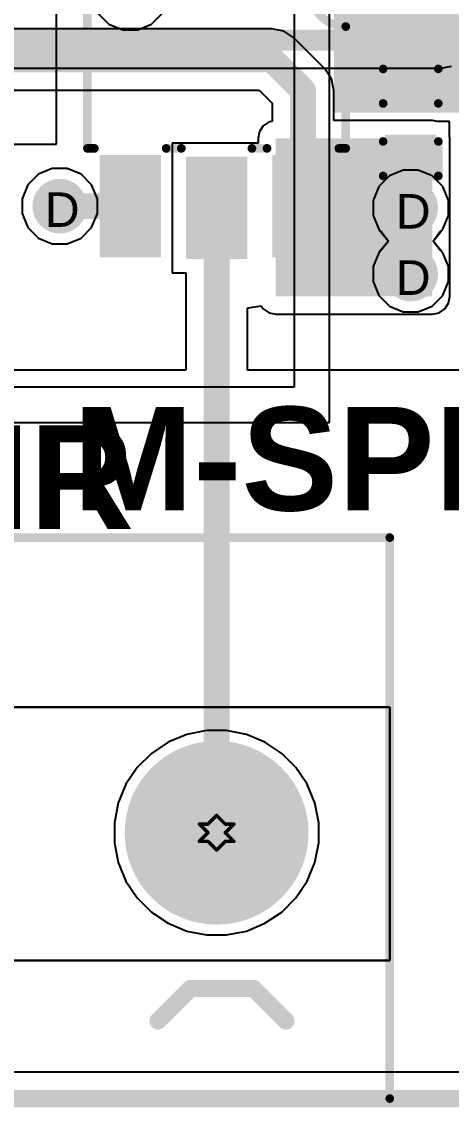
# Model space of a CAD drawing. Header units: inches. Extents: x 0 to 5401, y 0 to 5414.
# Drawn here: x 136.8 to 143.12, y -0.13 to 15.85 of the extents above; entities that cross this region are included whole.
import ezdxf

# ---------------------------------------------------------------- set-up
doc = ezdxf.new("R2010")
doc.units = ezdxf.units.IN
for name, color, linetype in [('Board Outline', 216, 'Continuous'), ('Bottom Layer', 5, 'Continuous'), ('Bottom Solder', 6, 'Continuous'), ('Drill Drawing', 1, 'Continuous'), ('Layer 1', 16, 'Continuous'), ('Layer 2', 76, 'Continuous'), ('Multi-Layer', 9, 'Continuous'), ('Pad Holes', 156, 'Continuous'), ('Top Layer', 1, 'Continuous'), ('Top Overlay', 2, 'Continuous'), ('Top Paste', 8, 'Continuous'), ('Top Solder', 216, 'Continuous'), ('Via Holes', 16, 'Continuous')]:
    doc.layers.add(name, color=color, linetype=linetype)
doc.styles.add('Arial', font='', dxfattribs={"height": 0.2})
doc.styles.add('Arial_Bold', font='', dxfattribs={"height": 0.2})
doc.styles.get('Arial').set_extended_font_data('Arial')
doc.styles.get('Arial_Bold').set_extended_font_data('Arial', bold=True)

# ---------------------------------------------------------------- blocks, each defined once
blk = doc.blocks.new('SO_5_12')
at = {"layer": 'Top Layer'}
for points in [[(-3.85, 0.87), (-3.85, 1.67), (-2.45, 1.67), (-2.45, 0.87)], [(2.45, 0.87), (2.45, 1.67), (3.85, 1.67), (3.85, 0.87)], [(2.475, -0.4), (2.475, 0.4), (3.875, 0.4), (3.875, -0.4)], [(-3.875, -1.67), (-3.875, -0.87), (-2.475, -0.87), (-2.475, -1.67)], [(2.45, -1.67), (2.45, -0.87), (3.85, -0.87), (3.85, -1.67)]]:
    blk.add_hatch(color=1, dxfattribs=at).paths.add_polyline_path(points)
at = {"layer": 'Top Paste'}
for points in [[(-3.85, 0.87), (-3.85, 1.67), (-2.45, 1.67), (-2.45, 0.87)], [(2.45, 0.87), (2.45, 1.67), (3.85, 1.67), (3.85, 0.87)], [(2.475, -0.4), (2.475, 0.4), (3.875, 0.4), (3.875, -0.4)], [(-3.875, -1.67), (-3.875, -0.87), (-2.475, -0.87), (-2.475, -1.67)], [(2.45, -1.67), (2.45, -0.87), (3.85, -0.87), (3.85, -1.67)]]:
    blk.add_hatch(color=8, dxfattribs=at).paths.add_polyline_path(points)
at = {"layer": 'Top Solder'}
for points in [[(-3.901, 0.819), (-3.901, 1.721), (-2.399, 1.721), (-2.399, 0.819)], [(2.399, 0.819), (2.399, 1.721), (3.901, 1.721), (3.901, 0.819)], [(2.424, -0.451), (2.424, 0.451), (3.926, 0.451), (3.926, -0.451)], [(-3.926, -1.721), (-3.926, -0.819), (-2.424, -0.819), (-2.424, -1.721)], [(2.399, -1.721), (2.399, -0.819), (3.901, -0.819), (3.901, -1.721)]]:
    blk.add_hatch(color=216, dxfattribs=at).paths.add_polyline_path(points)
at = {"layer": 'Top Overlay'}
for points in [[(-2.3, 1.798, 0.127, 0.127, 0), (-2.3, 1.9, 0.127, 0.127, 0)], [(-0.508, 1.9, 0.127, 0.127, 0), (-2.3, 1.9, 0.127, 0.127, 0)], [(0.508, 1.9, 0.127, 0.127, -1), (-0.508, 1.9, 0.127, 0.127, 0)], [(2.3, 1.9, 0.127, 0.127, 0), (0.508, 1.9, 0.127, 0.127, 0)], [(2.3, 1.798, 0.127, 0.127, 0), (2.3, 1.9, 0.127, 0.127, 0)], [(2.3, 1.798, 0.127, 0.127, 0), (2.3, 1.9, 0.127, 0.127, 0)], [(-3.988, 1.295, 0.127, 0.127, 0), (-4.115, 1.422, 0.127, 0.127, 0)], [(-4.115, 1.168, 0.127, 0.127, 0), (-4.115, 1.422, 0.127, 0.127, 0)], [(-4.115, 1.168, 0.127, 0.127, 0), (-3.988, 1.295, 0.127, 0.127, 0)], [(-2.3, -0.742, 0.127, 0.127, 0), (-2.3, 0.742, 0.127, 0.127, 0)], [(2.3, 0.519, 0.127, 0.127, 0), (2.3, 0.742, 0.127, 0.127, 0)], [(2.3, -0.742, 0.127, 0.127, 0), (2.3, -0.519, 0.127, 0.127, 0)], [(-2.3, -1.9, 0.127, 0.127, 0), (-2.3, -1.798, 0.127, 0.127, 0)], [(2.3, -1.9, 0.127, 0.127, 0), (2.3, -1.798, 0.127, 0.127, 0)], [(2.3, -1.9, 0.127, 0.127, 0), (-2.3, -1.9, 0.127, 0.127, 0)]]:
    blk.add_lwpolyline(points, format="xyseb", dxfattribs=at)
for points in [[(-2.332, 1.9, 0.0635, 0.0635, 1), (-2.268, 1.9, 0.0635, 0.0635, 1)], [(-2.332, 1.9, 0.0635, 0.0635, 1), (-2.268, 1.9, 0.0635, 0.0635, 1)], [(-0.54, 1.9, 0.0635, 0.0635, 1), (-0.476, 1.9, 0.0635, 0.0635, 1)], [(-0.539, 1.9, 0.0635, 0.0635, 1), (-0.476, 1.9, 0.0635, 0.0635, 1)], [(0.476, 1.9, 0.0635, 0.0635, 1), (0.54, 1.9, 0.0635, 0.0635, 1)], [(0.476, 1.9, 0.0635, 0.0635, 1), (0.54, 1.9, 0.0635, 0.0635, 1)], [(2.268, 1.9, 0.0635, 0.0635, 1), (2.332, 1.9, 0.0635, 0.0635, 1)], [(2.268, 1.9, 0.0635, 0.0635, 1), (2.332, 1.9, 0.0635, 0.0635, 1)], [(2.268, 1.9, 0.0635, 0.0635, 1), (2.332, 1.9, 0.0635, 0.0635, 1)], [(-2.332, 1.798, 0.0635, 0.0635, 1), (-2.268, 1.798, 0.0635, 0.0635, 1)], [(2.268, 1.798, 0.0635, 0.0635, 1), (2.332, 1.798, 0.0635, 0.0635, 1)], [(2.268, 1.798, 0.0635, 0.0635, 1), (2.332, 1.798, 0.0635, 0.0635, 1)], [(-4.147, 1.422, 0.0635, 0.0635, 1), (-4.083, 1.422, 0.0635, 0.0635, 1)], [(-4.147, 1.422, 0.0635, 0.0635, 1), (-4.083, 1.422, 0.0635, 0.0635, 1)], [(-4.02, 1.295, 0.0635, 0.0635, 1), (-3.956, 1.295, 0.0635, 0.0635, 1)], [(-4.02, 1.295, 0.0635, 0.0635, 1), (-3.956, 1.295, 0.0635, 0.0635, 1)], [(-4.147, 1.168, 0.0635, 0.0635, 1), (-4.083, 1.168, 0.0635, 0.0635, 1)], [(-4.147, 1.168, 0.0635, 0.0635, 1), (-4.083, 1.168, 0.0635, 0.0635, 1)], [(-2.332, 0.742, 0.0635, 0.0635, 1), (-2.268, 0.742, 0.0635, 0.0635, 1)], [(2.268, 0.742, 0.0635, 0.0635, 1), (2.332, 0.742, 0.0635, 0.0635, 1)], [(2.268, 0.519, 0.0635, 0.0635, 1), (2.332, 0.519, 0.0635, 0.0635, 1)], [(2.268, -0.519, 0.0635, 0.0635, 1), (2.332, -0.519, 0.0635, 0.0635, 1)], [(-2.332, -0.742, 0.0635, 0.0635, 1), (-2.268, -0.742, 0.0635, 0.0635, 1)], [(2.268, -0.742, 0.0635, 0.0635, 1), (2.332, -0.742, 0.0635, 0.0635, 1)], [(-2.332, -1.798, 0.0635, 0.0635, 1), (-2.268, -1.798, 0.0635, 0.0635, 1)], [(2.268, -1.798, 0.0635, 0.0635, 1), (2.332, -1.798, 0.0635, 0.0635, 1)], [(-2.332, -1.9, 0.0635, 0.0635, 1), (-2.268, -1.9, 0.0635, 0.0635, 1)], [(-2.332, -1.9, 0.0635, 0.0635, 1), (-2.268, -1.9, 0.0635, 0.0635, 1)], [(2.268, -1.9, 0.0635, 0.0635, 1), (2.332, -1.9, 0.0635, 0.0635, 1)], [(2.268, -1.9, 0.0635, 0.0635, 1), (2.332, -1.9, 0.0635, 0.0635, 1)]]:
    blk.add_lwpolyline(points, format="xyseb", close=True, dxfattribs=at)
blk = doc.blocks.new('WJ127_5_0_5P_182')
at = {"layer": 'Bottom Layer'}
h = blk.add_hatch(color=5, dxfattribs=at)
edge = h.paths.add_edge_path()
edge.add_arc((10, 0), 1.25, 0, 360)
at = {"layer": 'Bottom Solder'}
h = blk.add_hatch(color=6, dxfattribs=at)
edge = h.paths.add_edge_path()
edge.add_arc((10, 0), 1.352, 0, 360)
at = {"layer": 'Layer 1'}
h = blk.add_hatch(color=16, dxfattribs=at)
edge = h.paths.add_edge_path()
edge.add_arc((10, 0), 1.25, 0, 360)
at = {"layer": 'Layer 2'}
h = blk.add_hatch(color=76, dxfattribs=at)
edge = h.paths.add_edge_path()
edge.add_arc((10, 0), 1.25, 0, 360)
at = {"layer": 'Multi-Layer'}
h = blk.add_hatch(color=9, dxfattribs=at)
edge = h.paths.add_edge_path()
edge.add_arc((10, 0), 1.25, 0, 360)
at = {"layer": 'Pad Holes'}
h = blk.add_hatch(color=7, dxfattribs=at)
edge = h.paths.add_edge_path()
edge.add_arc((10, 0), 0.65, 0, 360)
at = {"layer": 'Top Layer'}
h = blk.add_hatch(color=1, dxfattribs=at)
edge = h.paths.add_edge_path()
edge.add_arc((10, 0), 1.25, 0, 360)
at = {"layer": 'Top Solder'}
h = blk.add_hatch(color=216, dxfattribs=at)
edge = h.paths.add_edge_path()
edge.add_arc((10, 0), 1.352, 0, 360)
at = {"layer": 'Top Overlay'}
for points in [[(-13.005, 4.343, 0.127, 0.127, 0), (12.548, 4.343, 0.127, 0.127, 0)], [(12.548, -3.912, 0.127, 0.127, 0), (12.548, 4.343, 0.127, 0.127, 0)], [(9.138, -2.769, 0.254, 0.254, 0), (9.615, -2.292, 0.254, 0.254, 0)], [(9.615, -2.292, 0.254, 0.254, 0), (10.543, -2.292, 0.254, 0.254, 0)], [(10.543, -2.292, 0.254, 0.254, 0), (11.02, -2.769, 0.254, 0.254, 0)], [(-13.005, -3.912, 0.127, 0.127, 0), (12.548, -3.912, 0.127, 0.127, 0)]]:
    blk.add_lwpolyline(points, format="xyseb", dxfattribs=at)
for points in [[(12.516, 4.343, 0.0635, 0.0635, 1), (12.579, 4.343, 0.0635, 0.0635, 1)], [(12.516, 4.343, 0.0635, 0.0635, 1), (12.579, 4.343, 0.0635, 0.0635, 1)], [(9.551, -2.292, 0.127, 0.127, 1), (9.678, -2.292, 0.127, 0.127, 1)], [(9.551, -2.292, 0.127, 0.127, 1), (9.678, -2.292, 0.127, 0.127, 1)], [(10.48, -2.292, 0.127, 0.127, 1), (10.607, -2.292, 0.127, 0.127, 1)], [(10.48, -2.292, 0.127, 0.127, 1), (10.607, -2.292, 0.127, 0.127, 1)], [(9.075, -2.769, 0.127, 0.127, 1), (9.202, -2.769, 0.127, 0.127, 1)], [(10.956, -2.769, 0.127, 0.127, 1), (11.083, -2.769, 0.127, 0.127, 1)], [(12.516, -3.912, 0.0635, 0.0635, 1), (12.579, -3.912, 0.0635, 0.0635, 1)], [(12.516, -3.912, 0.0635, 0.0635, 1), (12.579, -3.912, 0.0635, 0.0635, 1)]]:
    blk.add_lwpolyline(points, format="xyseb", close=True, dxfattribs=at)
blk = doc.blocks.new('____0402_268')
at = {"layer": 'Top Layer'}
for points in [[(-0.699, -0.318), (-0.699, 0.317), (-0.241, 0.317), (-0.241, -0.318)], [(0.241, -0.318), (0.241, 0.317), (0.699, 0.317), (0.699, -0.318)]]:
    blk.add_hatch(color=1, dxfattribs=at).paths.add_polyline_path(points)
at = {"layer": 'Top Paste'}
for points in [[(-0.699, -0.318), (-0.699, 0.317), (-0.241, 0.317), (-0.241, -0.318)], [(0.241, -0.318), (0.241, 0.317), (0.699, 0.317), (0.699, -0.318)]]:
    blk.add_hatch(color=8, dxfattribs=at).paths.add_polyline_path(points)
at = {"layer": 'Top Solder'}
for points in [[(-0.758, -0.377), (-0.758, 0.377), (-0.181, 0.377), (-0.181, -0.377)], [(0.181, -0.377), (0.181, 0.377), (0.758, 0.377), (0.758, -0.377)]]:
    blk.add_hatch(color=216, dxfattribs=at).paths.add_polyline_path(points)
at = {"layer": 'Top Overlay'}
for points in [[(-0.787, -0.406, 0.127, 0.127, 0), (-0.787, 0.406, 0.127, 0.127, 0)], [(-0.279, 0.406, 0.127, 0.127, 0), (-0.787, 0.406, 0.127, 0.127, 0)], [(0.787, 0.406, 0.127, 0.127, 0), (0.279, 0.406, 0.127, 0.127, 0)], [(0.787, -0.406, 0.127, 0.127, 0), (0.787, 0.406, 0.127, 0.127, 0)], [(-0.279, -0.406, 0.127, 0.127, 0), (-0.787, -0.406, 0.127, 0.127, 0)], [(0.787, -0.406, 0.127, 0.127, 0), (0.279, -0.406, 0.127, 0.127, 0)]]:
    blk.add_lwpolyline(points, format="xyseb", dxfattribs=at)
for points in [[(-0.819, 0.406, 0.0635, 0.0635, 1), (-0.756, 0.406, 0.0635, 0.0635, 1)], [(-0.819, 0.406, 0.0635, 0.0635, 1), (-0.756, 0.406, 0.0635, 0.0635, 1)], [(-0.311, 0.406, 0.0635, 0.0635, 1), (-0.248, 0.406, 0.0635, 0.0635, 1)], [(0.248, 0.406, 0.0635, 0.0635, 1), (0.311, 0.406, 0.0635, 0.0635, 1)], [(0.756, 0.406, 0.0635, 0.0635, 1), (0.819, 0.406, 0.0635, 0.0635, 1)], [(0.756, 0.406, 0.0635, 0.0635, 1), (0.819, 0.406, 0.0635, 0.0635, 1)], [(-0.819, -0.406, 0.0635, 0.0635, 1), (-0.756, -0.406, 0.0635, 0.0635, 1)], [(-0.819, -0.406, 0.0635, 0.0635, 1), (-0.756, -0.406, 0.0635, 0.0635, 1)], [(-0.311, -0.406, 0.0635, 0.0635, 1), (-0.248, -0.406, 0.0635, 0.0635, 1)], [(0.248, -0.406, 0.0635, 0.0635, 1), (0.311, -0.406, 0.0635, 0.0635, 1)], [(0.756, -0.406, 0.0635, 0.0635, 1), (0.819, -0.406, 0.0635, 0.0635, 1)], [(0.756, -0.406, 0.0635, 0.0635, 1), (0.819, -0.406, 0.0635, 0.0635, 1)]]:
    blk.add_lwpolyline(points, format="xyseb", close=True, dxfattribs=at)

msp = doc.modelspace()

# ---------------------------------------------------------------- hatches: boundary and pattern name
at = {"layer": 'Bottom Layer'}
h = msp.add_hatch(color=5, dxfattribs=at)
edge = h.paths.add_edge_path()
edge.add_arc((137.359, 13.133), 0.3, 0, 360)
h = msp.add_hatch(color=5, dxfattribs=at)
edge = h.paths.add_edge_path()
edge.add_arc((142.523, 13.108), 0.3, 0, 360)
h = msp.add_hatch(color=5, dxfattribs=at)
edge = h.paths.add_edge_path()
edge.add_arc((142.523, 12.133), 0.3, 0, 360)
at = {"layer": 'Bottom Solder'}
h = msp.add_hatch(color=6, dxfattribs=at)
edge = h.paths.add_edge_path()
edge.add_arc((137.359, 13.133), 0.402, 0, 360)
h = msp.add_hatch(color=6, dxfattribs=at)
edge = h.paths.add_edge_path()
edge.add_arc((142.523, 13.108), 0.402, 0, 360)
h = msp.add_hatch(color=6, dxfattribs=at)
edge = h.paths.add_edge_path()
edge.add_arc((142.523, 12.133), 0.402, 0, 360)
at = {"layer": 'Layer 1'}
h = msp.add_hatch(color=16, dxfattribs=at)
edge = h.paths.add_edge_path()
edge.add_arc((137.359, 13.133), 0.3, 0, 360)
h = msp.add_hatch(color=16, dxfattribs=at)
edge = h.paths.add_edge_path()
edge.add_arc((142.523, 13.108), 0.3, 0, 360)
h = msp.add_hatch(color=16, dxfattribs=at)
edge = h.paths.add_edge_path()
edge.add_arc((142.523, 12.133), 0.3, 0, 360)
at = {"layer": 'Layer 2'}
h = msp.add_hatch(color=76, dxfattribs=at)
edge = h.paths.add_edge_path()
edge.add_arc((137.359, 13.133), 0.3, 0, 360)
h = msp.add_hatch(color=76, dxfattribs=at)
edge = h.paths.add_edge_path()
edge.add_arc((142.523, 13.108), 0.3, 0, 360)
h = msp.add_hatch(color=76, dxfattribs=at)
edge = h.paths.add_edge_path()
edge.add_arc((142.523, 12.133), 0.3, 0, 360)
at = {"layer": 'Top Layer'}
for points in [[(141.395, 14.509), (143.862, 14.509), (143.862, 17.577), (141.395, 17.577)], [(140.537, 11.804), (142.841, 11.804), (142.841, 14.133), (140.537, 14.133)]]:
    msp.add_hatch(color=1, dxfattribs=at).paths.add_polyline_path(points)
h = msp.add_hatch(color=1, dxfattribs=at)
edge = h.paths.add_edge_path()
edge.add_arc((137.359, 13.133), 0.3, 0, 360)
h = msp.add_hatch(color=1, dxfattribs=at)
edge = h.paths.add_edge_path()
edge.add_arc((142.523, 13.108), 0.3, 0, 360)
h = msp.add_hatch(color=1, dxfattribs=at)
edge = h.paths.add_edge_path()
edge.add_arc((142.523, 12.133), 0.3, 0, 360)
at = {"layer": 'Top Solder'}
h = msp.add_hatch(color=216, dxfattribs=at)
edge = h.paths.add_edge_path()
edge.add_arc((137.359, 13.133), 0.402, 0, 360)
h = msp.add_hatch(color=216, dxfattribs=at)
edge = h.paths.add_edge_path()
edge.add_arc((142.523, 13.108), 0.402, 0, 360)
h = msp.add_hatch(color=216, dxfattribs=at)
edge = h.paths.add_edge_path()
edge.add_arc((142.523, 12.133), 0.402, 0, 360)
at = {"layer": 'Via Holes'}
h = msp.add_hatch(color=7, dxfattribs=at)
edge = h.paths.add_edge_path()
edge.add_arc((137.359, 13.133), 0.15, 0, 360)
h = msp.add_hatch(color=7, dxfattribs=at)
edge = h.paths.add_edge_path()
edge.add_arc((142.523, 13.108), 0.15, 0, 360)
h = msp.add_hatch(color=7, dxfattribs=at)
edge = h.paths.add_edge_path()
edge.add_arc((142.523, 12.133), 0.15, 0, 360)

# ---------------------------------------------------------------- linework, layer by layer
at = {"layer": 'Board Outline'}
msp.add_lwpolyline([(0, 0, 0.254, 0.254, 0), (150, 0, 0.254, 0.254, 0)], format="xyseb", dxfattribs=at)
at = {"layer": 'Bottom Layer'}
for p, q in [((142.964, 15.162), (143.123, 15.194)), ((38.341, 15.162), (142.964, 15.162)), ((142.413, 13.662), (142.209, 13.578)), ((142.633, 13.662), (142.413, 13.662)), ((142.837, 13.578), (142.633, 13.662)), ((142.054, 13.422), (141.969, 13.218)), ((142.209, 13.578), (142.054, 13.422)), ((142.993, 13.422), (142.837, 13.578)), ((143.077, 13.218), (142.993, 13.422)), ((141.969, 13.218), (141.969, 12.998)), ((143.077, 12.998), (143.077, 13.218)), ((141.969, 12.998), (142.054, 12.794)), ((142.993, 12.794), (143.077, 12.998)), ((142.054, 12.794), (142.094, 12.753)), ((142.952, 12.753), (142.993, 12.794)), ((142.094, 12.753), (142.196, 12.62)), ((142.196, 12.62), (142.094, 12.488)), ((142.851, 12.62), (142.952, 12.753)), ((142.952, 12.488), (142.851, 12.62)), ((142.094, 12.488), (142.054, 12.447)), ((142.993, 12.447), (142.952, 12.488)), ((142.054, 12.447), (141.969, 12.243)), ((143.077, 12.243), (142.993, 12.447)), ((141.969, 12.243), (141.969, 12.023)), ((143.077, 12.023), (143.077, 12.243)), ((141.969, 12.023), (142.054, 11.819)), ((142.993, 11.819), (143.077, 12.023)), ((142.054, 11.819), (142.209, 11.663)), ((142.209, 11.663), (142.413, 11.579)), ((142.633, 11.579), (142.837, 11.663)), ((142.837, 11.663), (142.993, 11.819)), ((142.413, 11.579), (142.633, 11.579)), ((116.662, 5.761), (142.215, 5.761)), ((142.215, 5.761), (116.662, 5.761)), ((142.215, 5.761), (142.215, 2.032)), ((142.215, 2.032), (142.215, 5.761)), ((142.215, 2.032), (116.662, 2.032)), ((116.662, 2.032), (142.215, 2.032)), ((145.483, 0.388), (4.517, 0.388))]:
    msp.add_line(p, q, dxfattribs=at)
for points in [[(142.964, 15.576, 0.305, 0.305, 0), (147.015, 19.628, 0.305, 0.305, 0)], [(38.341, 15.576, 0.305, 0.305, 0), (142.964, 15.576, 0.305, 0.305, 0)]]:
    msp.add_lwpolyline(points, format="xyseb", dxfattribs=at)
msp.add_lwpolyline([(142.888, 15.576, 0.152, 0.152, 1), (143.04, 15.576, 0.152, 0.152, 1)], format="xyseb", close=True, dxfattribs=at)
msp.add_lwpolyline([(142.888, 15.576, 0.152, 0.152, 1), (143.04, 15.576, 0.152, 0.152, 1)], format="xyseb", close=True, dxfattribs=at)
at = {"layer": 'Drill Drawing'}
for points in [[(139.54, 4.04, 0.0508, 0.0508, 0), (139.667, 4.167, 0.0508, 0.0508, 0)], [(139.667, 4.167, 0.0508, 0.0508, 0), (139.794, 4.04, 0.0508, 0.0508, 0)], [(139.413, 4.04, 0.0508, 0.0508, 0), (139.54, 3.913, 0.0508, 0.0508, 0)], [(139.413, 4.04, 0.0508, 0.0508, 0), (139.54, 4.04, 0.0508, 0.0508, 0)], [(139.794, 4.04, 0.0508, 0.0508, 0), (139.921, 4.04, 0.0508, 0.0508, 0)], [(139.794, 3.913, 0.0508, 0.0508, 0), (139.921, 4.04, 0.0508, 0.0508, 0)], [(139.413, 3.786, 0.0508, 0.0508, 0), (139.54, 3.913, 0.0508, 0.0508, 0)], [(139.794, 3.913, 0.0508, 0.0508, 0), (139.921, 3.786, 0.0508, 0.0508, 0)], [(139.413, 3.786, 0.0508, 0.0508, 0), (139.54, 3.786, 0.0508, 0.0508, 0)], [(139.54, 3.786, 0.0508, 0.0508, 0), (139.667, 3.659, 0.0508, 0.0508, 0)], [(139.667, 3.659, 0.0508, 0.0508, 0), (139.794, 3.786, 0.0508, 0.0508, 0)], [(139.794, 3.786, 0.0508, 0.0508, 0), (139.921, 3.786, 0.0508, 0.0508, 0)]]:
    msp.add_lwpolyline(points, format="xyseb", dxfattribs=at)
for points in [[(139.654, 4.167, 0.0254, 0.0254, 1), (139.68, 4.167, 0.0254, 0.0254, 1)], [(139.654, 4.167, 0.0254, 0.0254, 1), (139.68, 4.167, 0.0254, 0.0254, 1)], [(139.4, 4.04, 0.0254, 0.0254, 1), (139.426, 4.04, 0.0254, 0.0254, 1)], [(139.4, 4.04, 0.0254, 0.0254, 1), (139.426, 4.04, 0.0254, 0.0254, 1)], [(139.527, 4.04, 0.0254, 0.0254, 1), (139.553, 4.04, 0.0254, 0.0254, 1)], [(139.527, 4.04, 0.0254, 0.0254, 1), (139.553, 4.04, 0.0254, 0.0254, 1)], [(139.781, 4.04, 0.0254, 0.0254, 1), (139.807, 4.04, 0.0254, 0.0254, 1)], [(139.781, 4.04, 0.0254, 0.0254, 1), (139.807, 4.04, 0.0254, 0.0254, 1)], [(139.908, 4.04, 0.0254, 0.0254, 1), (139.934, 4.04, 0.0254, 0.0254, 1)], [(139.908, 4.04, 0.0254, 0.0254, 1), (139.934, 4.04, 0.0254, 0.0254, 1)], [(139.527, 3.913, 0.0254, 0.0254, 1), (139.553, 3.913, 0.0254, 0.0254, 1)], [(139.527, 3.913, 0.0254, 0.0254, 1), (139.553, 3.913, 0.0254, 0.0254, 1)], [(139.781, 3.913, 0.0254, 0.0254, 1), (139.807, 3.913, 0.0254, 0.0254, 1)], [(139.781, 3.913, 0.0254, 0.0254, 1), (139.807, 3.913, 0.0254, 0.0254, 1)], [(139.4, 3.786, 0.0254, 0.0254, 1), (139.426, 3.786, 0.0254, 0.0254, 1)], [(139.4, 3.786, 0.0254, 0.0254, 1), (139.426, 3.786, 0.0254, 0.0254, 1)], [(139.527, 3.786, 0.0254, 0.0254, 1), (139.553, 3.786, 0.0254, 0.0254, 1)], [(139.527, 3.786, 0.0254, 0.0254, 1), (139.553, 3.786, 0.0254, 0.0254, 1)], [(139.654, 3.659, 0.0254, 0.0254, 1), (139.68, 3.659, 0.0254, 0.0254, 1)], [(139.654, 3.659, 0.0254, 0.0254, 1), (139.68, 3.659, 0.0254, 0.0254, 1)], [(139.781, 3.786, 0.0254, 0.0254, 1), (139.807, 3.786, 0.0254, 0.0254, 1)], [(139.781, 3.786, 0.0254, 0.0254, 1), (139.807, 3.786, 0.0254, 0.0254, 1)], [(139.908, 3.786, 0.0254, 0.0254, 1), (139.934, 3.786, 0.0254, 0.0254, 1)], [(139.908, 3.786, 0.0254, 0.0254, 1), (139.934, 3.786, 0.0254, 0.0254, 1)]]:
    msp.add_lwpolyline(points, format="xyseb", close=True, dxfattribs=at)
at = {"layer": 'Layer 1'}
for p, q in [((141.326, 9.95), (141.326, 22.968)), ((140.808, 22.817), (140.808, 10.468)), ((142.413, 13.662), (142.209, 13.578)), ((142.633, 13.662), (142.413, 13.662)), ((142.837, 13.578), (142.633, 13.662)), ((142.054, 13.422), (141.969, 13.218)), ((142.209, 13.578), (142.054, 13.422)), ((142.993, 13.422), (142.837, 13.578)), ((143.077, 13.218), (142.993, 13.422)), ((141.969, 13.218), (141.969, 12.998)), ((143.077, 12.998), (143.077, 13.218)), ((141.969, 12.998), (142.054, 12.794)), ((142.993, 12.794), (143.077, 12.998)), ((142.054, 12.794), (142.061, 12.786)), ((142.061, 12.786), (142.195, 12.62)), ((142.851, 12.62), (142.985, 12.786)), ((142.985, 12.786), (142.993, 12.794)), ((142.195, 12.62), (142.061, 12.455)), ((142.985, 12.455), (142.851, 12.62)), ((142.054, 12.447), (141.969, 12.243)), ((142.061, 12.455), (142.054, 12.447)), ((142.993, 12.447), (142.985, 12.455)), ((143.077, 12.243), (142.993, 12.447)), ((141.969, 12.243), (141.969, 12.023)), ((143.077, 12.023), (143.077, 12.243)), ((141.969, 12.023), (142.054, 11.819)), ((142.993, 11.819), (143.077, 12.023)), ((142.054, 11.819), (142.209, 11.663)), ((142.209, 11.663), (142.413, 11.579)), ((142.633, 11.579), (142.837, 11.663)), ((142.837, 11.663), (142.993, 11.819)), ((142.413, 11.579), (142.633, 11.579)), ((140.808, 10.468), (0.388, 10.468)), ((0.388, 9.95), (141.326, 9.95)), ((139.228, 5.359), (138.955, 5.246)), ((139.519, 5.417), (139.228, 5.359)), ((139.815, 5.417), (139.519, 5.417)), ((140.106, 5.359), (139.815, 5.417)), ((140.379, 5.246), (140.106, 5.359)), ((138.955, 5.246), (138.708, 5.081)), ((140.626, 5.081), (140.379, 5.246)), ((138.708, 5.081), (138.499, 4.872)), ((140.835, 4.872), (140.626, 5.081)), ((138.499, 4.872), (138.334, 4.626)), ((141, 4.626), (140.835, 4.872)), ((138.334, 4.626), (138.221, 4.352)), ((141.113, 4.352), (141, 4.626)), ((138.221, 4.352), (138.163, 4.061)), ((141.171, 4.061), (141.113, 4.352)), ((138.163, 4.061), (138.163, 3.765)), ((141.171, 3.765), (141.171, 4.061)), ((138.163, 3.765), (138.221, 3.474)), ((141.113, 3.474), (141.171, 3.765)), ((138.221, 3.474), (138.334, 3.201)), ((141, 3.201), (141.113, 3.474)), ((138.334, 3.201), (138.499, 2.954)), ((140.835, 2.954), (141, 3.201)), ((138.499, 2.954), (138.708, 2.745)), ((140.626, 2.745), (140.835, 2.954)), ((138.708, 2.745), (138.955, 2.58)), ((140.379, 2.58), (140.626, 2.745)), ((138.955, 2.58), (139.228, 2.467)), ((140.106, 2.467), (140.379, 2.58)), ((139.228, 2.467), (139.519, 2.409)), ((139.519, 2.409), (139.815, 2.409)), ((139.815, 2.409), (140.106, 2.467)), ((145.397, 0.388), (4.603, 0.388))]:
    msp.add_line(p, q, dxfattribs=at)
at = {"layer": 'Layer 2'}
for p, q in [((137.312, 14.046), (137.312, 18.904)), ((137.927, 15.969), (138.083, 15.813)), ((138.711, 15.813), (138.867, 15.969)), ((138.083, 15.813), (138.287, 15.729)), ((138.287, 15.729), (138.507, 15.729)), ((138.507, 15.729), (138.711, 15.813)), ((32.715, 14.046), (137.312, 14.046)), ((137.046, 13.603), (136.89, 13.447)), ((137.249, 13.687), (137.046, 13.603)), ((137.47, 13.687), (137.249, 13.687)), ((137.673, 13.603), (137.47, 13.687)), ((137.829, 13.447), (137.673, 13.603)), ((136.89, 13.447), (136.805, 13.243)), ((137.913, 13.243), (137.829, 13.447)), ((136.805, 13.243), (136.805, 13.023)), ((137.913, 13.023), (137.913, 13.243)), ((136.805, 13.023), (136.89, 12.819)), ((137.829, 12.819), (137.913, 13.023)), ((136.89, 12.819), (137.046, 12.663)), ((137.673, 12.663), (137.829, 12.819)), ((137.046, 12.663), (137.249, 12.579)), ((137.47, 12.579), (137.673, 12.663)), ((137.249, 12.579), (137.47, 12.579)), ((139.228, 5.359), (138.955, 5.246)), ((139.519, 5.417), (139.228, 5.359)), ((139.815, 5.417), (139.519, 5.417)), ((140.106, 5.359), (139.815, 5.417)), ((140.379, 5.246), (140.106, 5.359)), ((138.955, 5.246), (138.708, 5.081)), ((140.626, 5.081), (140.379, 5.246)), ((138.708, 5.081), (138.499, 4.872)), ((140.835, 4.872), (140.626, 5.081)), ((138.499, 4.872), (138.334, 4.626)), ((141, 4.626), (140.835, 4.872)), ((138.334, 4.626), (138.221, 4.352)), ((141.113, 4.352), (141, 4.626)), ((138.221, 4.352), (138.163, 4.061)), ((141.171, 4.061), (141.113, 4.352)), ((138.163, 4.061), (138.163, 3.765)), ((141.171, 3.765), (141.171, 4.061)), ((138.163, 3.765), (138.221, 3.474)), ((141.113, 3.474), (141.171, 3.765)), ((138.221, 3.474), (138.334, 3.201)), ((141, 3.201), (141.113, 3.474)), ((138.334, 3.201), (138.499, 2.954)), ((140.835, 2.954), (141, 3.201)), ((138.499, 2.954), (138.708, 2.745)), ((140.626, 2.745), (140.835, 2.954)), ((138.708, 2.745), (138.955, 2.58)), ((140.379, 2.58), (140.626, 2.745)), ((138.955, 2.58), (139.228, 2.467)), ((140.106, 2.467), (140.379, 2.58)), ((139.228, 2.467), (139.519, 2.409)), ((139.519, 2.409), (139.815, 2.409)), ((139.815, 2.409), (140.106, 2.467)), ((145.397, 0.388), (32.715, 0.388))]:
    msp.add_line(p, q, dxfattribs=at)
at = {"layer": 'Top Layer'}
for p, q in [((140.481, 15.744), (128.887, 15.744)), ((140.655, 15.71), (140.481, 15.744)), ((140.802, 15.611), (140.655, 15.71)), ((141.257, 15.156), (140.802, 15.611)), ((141.356, 15.009), (141.257, 15.156)), ((141.39, 14.835), (141.356, 15.009)), ((135.252, 14.838), (140.294, 14.838)), ((140.294, 14.838), (140.484, 14.647)), ((141.39, 14.392), (141.39, 14.835)), ((140.484, 14.647), (140.484, 14.381)), ((140.484, 14.381), (140.438, 14.372)), ((142.841, 14.392), (141.39, 14.392)), ((142.912, 14.378), (142.841, 14.392)), ((143.095, 14.378), (142.912, 14.378)), ((143.095, 14.158), (143.095, 14.378)), ((140.298, 14.232), (140.278, 14.133)), ((140.354, 14.316), (140.298, 14.232)), ((140.438, 14.372), (140.354, 14.316)), ((140.278, 14.062), (139.013, 14.062)), ((139.013, 14.062), (139.013, 12.154)), ((140.278, 14.133), (140.278, 14.062)), ((143.1, 14.133), (143.095, 14.158)), ((143.1, 11.804), (143.1, 14.133)), ((139.013, 12.154), (139.214, 12.154)), ((139.214, 12.154), (139.214, 10.719)), ((140.13, 11.637), (140.323, 11.667)), ((140.323, 11.667), (140.354, 11.621)), ((143.024, 11.621), (143.08, 11.705)), ((143.08, 11.705), (143.1, 11.804)), ((140.12, 11.633), (140.13, 11.637)), ((140.12, 10.719), (140.12, 11.633)), ((140.354, 11.621), (140.438, 11.565)), ((140.438, 11.565), (140.537, 11.545)), ((140.537, 11.545), (142.841, 11.545)), ((142.841, 11.545), (142.94, 11.565)), ((142.94, 11.565), (143.024, 11.621)), ((139.214, 10.719), (136.061, 10.719)), ((146.412, 10.719), (140.12, 10.719))]:
    msp.add_line(p, q, dxfattribs=at)
for points in [[(141.834, 16.283, 0.254, 0.254, 0), (142.523, 15.593, 0.254, 0.254, 0)], [(142.523, 14.835, 0.254, 0.254, 0), (142.523, 15.593, 0.254, 0.254, 0)], [(135.064, 15.291, 0.381, 0.381, 0), (140.481, 15.291, 0.381, 0.381, 0)], [(140.481, 15.291, 0.381, 0.381, 0), (140.937, 14.835, 0.381, 0.381, 0)], [(140.937, 13.133, 0.381, 0.381, 0), (140.937, 14.835, 0.381, 0.381, 0)], [(137.359, 13.133, 0.381, 0.381, 0), (138.397, 13.133, 0.381, 0.381, 0)], [(139.667, 3.913, 0.381, 0.381, 0), (139.667, 13.108, 0.381, 0.381, 0)]]:
    msp.add_lwpolyline(points, format="xyseb", dxfattribs=at)
for points in [[(142.46, 15.593, 0.127, 0.127, 1), (142.587, 15.593, 0.127, 0.127, 1)], [(142.46, 15.593, 0.127, 0.127, 1), (142.587, 15.593, 0.127, 0.127, 1)], [(140.386, 15.291, 0.191, 0.191, 1), (140.577, 15.291, 0.191, 0.191, 1)], [(140.386, 15.291, 0.191, 0.191, 1), (140.577, 15.291, 0.191, 0.191, 1)], [(140.842, 14.835, 0.191, 0.191, 1), (141.032, 14.835, 0.191, 0.191, 1)], [(140.842, 14.835, 0.191, 0.191, 1), (141.032, 14.835, 0.191, 0.191, 1)], [(142.46, 14.835, 0.127, 0.127, 1), (142.587, 14.835, 0.127, 0.127, 1)], [(137.264, 13.133, 0.191, 0.191, 1), (137.455, 13.133, 0.191, 0.191, 1)], [(138.302, 13.133, 0.191, 0.191, 1), (138.492, 13.133, 0.191, 0.191, 1)], [(139.572, 13.108, 0.191, 0.191, 1), (139.762, 13.108, 0.191, 0.191, 1)], [(140.842, 13.133, 0.191, 0.191, 1), (141.032, 13.133, 0.191, 0.191, 1)], [(139.572, 3.913, 0.191, 0.191, 1), (139.762, 3.913, 0.191, 0.191, 1)]]:
    msp.add_lwpolyline(points, format="xyseb", close=True, dxfattribs=at)

# ---------------------------------------------------------------- block references
at = {"rotation": 270}
for name, p in [('SO_5_12', (139.667, 16.283)), ('____0402_268', (142.523, 14.365))]:
    msp.add_blockref(name, p, dxfattribs=at)
msp.add_blockref('WJ127_5_0_5P_182', (129.667, 3.913))

# ---------------------------------------------------------------- texts
at = {"layer": 'Drill Drawing', "style": 'Arial'}
for p in [(137.139, 12.828), (142.303, 12.803), (142.303, 11.828)]:
    msp.add_text('D', height=0.508, dxfattribs=at).set_placement(p)
at = {"layer": 'Top Overlay', "style": 'Arial_Bold'}
for s, p in [('M-SPD', (137.553, 8.655)), ('M-DIR', (132.305, 8.382))]:
    msp.add_text(s, height=1.524, dxfattribs=at).set_placement(p)

doc.saveas('drawing.dxf')
